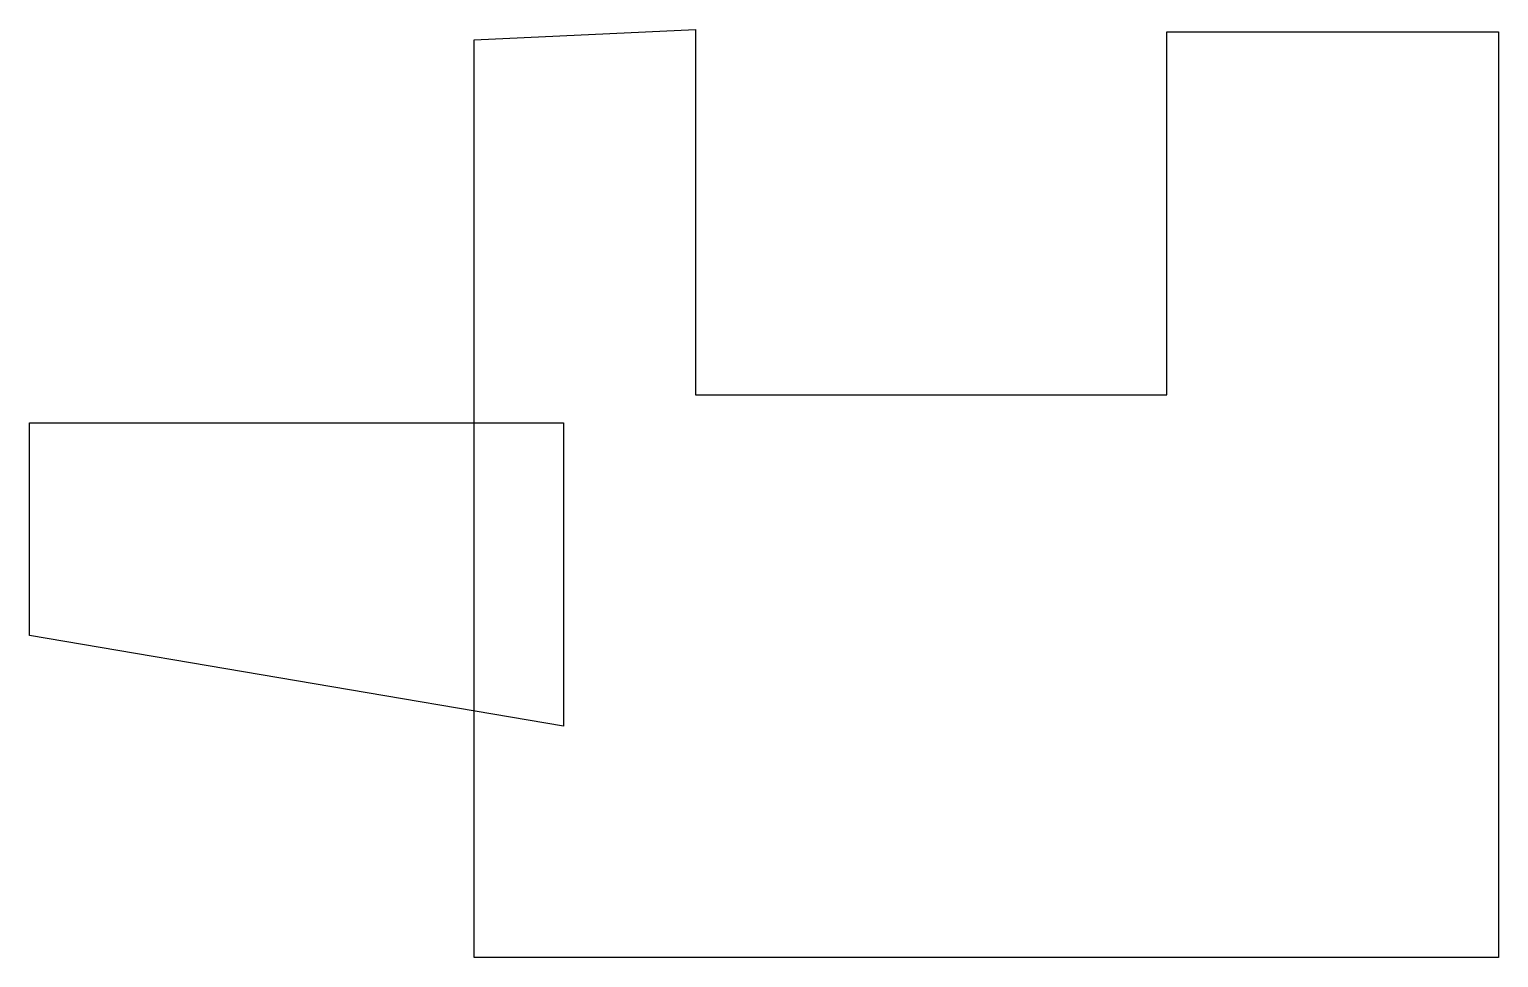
# Model space of a CAD drawing. Header units: millimetres. Extents: x -0.127 to 0.052, y -0.083 to 0.031.
import ezdxf

# ---------------------------------------------------------------- set-up
doc = ezdxf.new("R2010")
doc.units = ezdxf.units.MM
doc.layers.get('0').update_dxf_attribs({"true_color": 0xc2ced6})

msp = doc.modelspace()

# ---------------------------------------------------------------- linework, layer by layer
at = {"color": 3}
for points, elevation in [([(-0.04601, 0.03068), (-0.04601, -0.01399), (0.01155, -0.01399), (0.01155, 0.03036), (0.05207, 0.03036), (0.05207, -0.08275), (-0.07302, -0.08275), (-0.07302, 0.0294)], -0.01717), ([(-0.12736, -0.0174), (-0.06211, -0.0174), (-0.06211, -0.05446), (-0.12736, -0.0434)], -0.01112)]:
    msp.add_lwpolyline(points, close=True, dxfattribs=dict(at, elevation=elevation))

doc.saveas('drawing.dxf')
